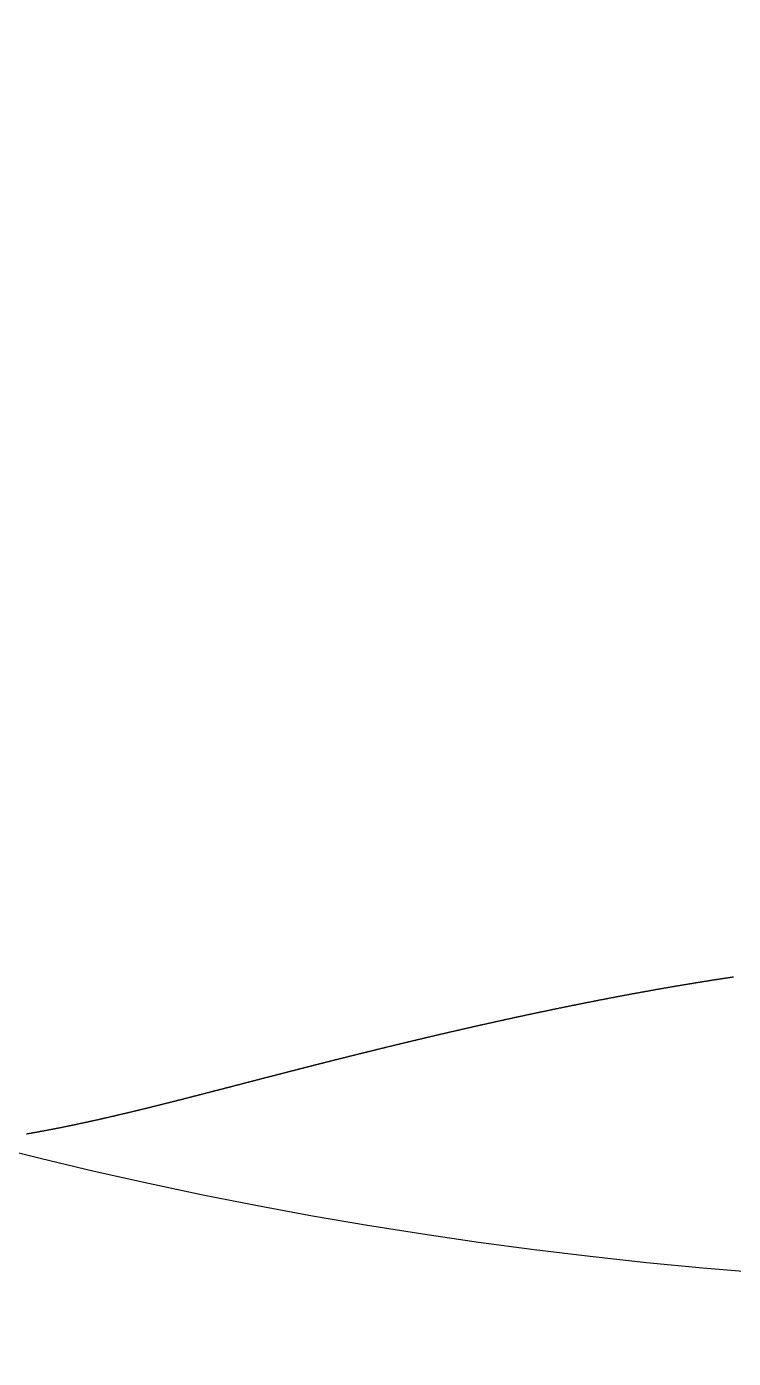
# Model space of a CAD drawing. Header units: millimetres. Extents: x 88 to 97873, y 32 to 55088.
# Drawn here: x 48345.949 to 48347.755, y 5015.793 to 5019.196 of the extents above; entities that cross this region are included whole.
import ezdxf

# ---------------------------------------------------------------- set-up
doc = ezdxf.new("R2010")
doc.units = ezdxf.units.MM
doc.header["$LTSCALE"] = 0.3

msp = doc.modelspace()

# ---------------------------------------------------------------- linework, layer by layer
msp.add_lwpolyline([(48345.9491, 5016.3667), (48345.9501, 5016.3668), (48345.9512, 5016.367), (48345.9522, 5016.3672), (48345.9533, 5016.3674), (48345.9543, 5016.3676), (48345.9554, 5016.3677), (48345.9564, 5016.3679), (48345.9575, 5016.3681), (48345.9585, 5016.3683), (48345.9596, 5016.3685), (48345.9606, 5016.3686), (48345.9617, 5016.3688), (48345.9627, 5016.369), (48345.9638, 5016.3692), (48345.9648, 5016.3694), (48345.9659, 5016.3696), (48345.967, 5016.3697), (48345.968, 5016.3699), (48345.9691, 5016.3701), (48345.9701, 5016.3703), (48345.9712, 5016.3705), (48345.9722, 5016.3707), (48345.9733, 5016.3709), (48345.9744, 5016.3711), (48345.9754, 5016.3712), (48345.9765, 5016.3714), (48345.9775, 5016.3716), (48345.9786, 5016.3718), (48345.9797, 5016.372), (48345.9807, 5016.3722), (48345.9818, 5016.3724), (48345.9829, 5016.3726), (48345.9839, 5016.3728), (48345.985, 5016.373), (48345.9861, 5016.3732), (48345.9871, 5016.3734), (48345.9882, 5016.3736), (48345.9893, 5016.3738), (48345.9903, 5016.374), (48345.9914, 5016.3742), (48345.9925, 5016.3743), (48345.9935, 5016.3745), (48345.9946, 5016.3747), (48345.9957, 5016.3749), (48345.9967, 5016.3751), (48345.9978, 5016.3753), (48345.9989, 5016.3755), (48346, 5016.3757), (48346.001, 5016.3759), (48346.0021, 5016.3762), (48346.0032, 5016.3764), (48346.0042, 5016.3766), (48346.0053, 5016.3768), (48346.0064, 5016.377), (48346.0075, 5016.3772), (48346.0086, 5016.3774), (48346.0096, 5016.3776), (48346.0107, 5016.3778), (48346.0118, 5016.378), (48346.0129, 5016.3782), (48346.0139, 5016.3784), (48346.015, 5016.3786), (48346.0161, 5016.3788), (48346.0172, 5016.379), (48346.0183, 5016.3792), (48346.0193, 5016.3795), (48346.0204, 5016.3797), (48346.0215, 5016.3799), (48346.0226, 5016.3801), (48346.0237, 5016.3803), (48346.0248, 5016.3805), (48346.0259, 5016.3807), (48346.0269, 5016.3809), (48346.028, 5016.3812), (48346.0291, 5016.3814), (48346.0302, 5016.3816), (48346.0313, 5016.3818), (48346.0324, 5016.382), (48346.0335, 5016.3822), (48346.0346, 5016.3824), (48346.0356, 5016.3827), (48346.0367, 5016.3829), (48346.0378, 5016.3831), (48346.0389, 5016.3833), (48346.04, 5016.3835), (48346.0411, 5016.3838), (48346.0422, 5016.384), (48346.0433, 5016.3842), (48346.0444, 5016.3844), (48346.0455, 5016.3846), (48346.0466, 5016.3849), (48346.0477, 5016.3851), (48346.0488, 5016.3853), (48346.0499, 5016.3855), (48346.0509, 5016.3858), (48346.052, 5016.386), (48346.0531, 5016.3862), (48346.0542, 5016.3864), (48346.0553, 5016.3867), (48346.0564, 5016.3869), (48346.0575, 5016.3871), (48346.0586, 5016.3873), (48346.0597, 5016.3876), (48346.0608, 5016.3878), (48346.0619, 5016.388), (48346.063, 5016.3882), (48346.0642, 5016.3885), (48346.0653, 5016.3887), (48346.0664, 5016.3889), (48346.0675, 5016.3892), (48346.0686, 5016.3894), (48346.0697, 5016.3896), (48346.0708, 5016.3899), (48346.0719, 5016.3901), (48346.073, 5016.3903), (48346.0741, 5016.3906), (48346.0752, 5016.3908), (48346.0763, 5016.391), (48346.0774, 5016.3913), (48346.0785, 5016.3915), (48346.0796, 5016.3917), (48346.0808, 5016.392), (48346.0819, 5016.3922), (48346.083, 5016.3924), (48346.0841, 5016.3927), (48346.0852, 5016.3929), (48346.0863, 5016.3932), (48346.0874, 5016.3934), (48346.0885, 5016.3936), (48346.0897, 5016.3939), (48346.0908, 5016.3941), (48346.0919, 5016.3943), (48346.093, 5016.3946), (48346.0941, 5016.3948), (48346.0952, 5016.3951), (48346.0964, 5016.3953), (48346.0975, 5016.3956), (48346.0986, 5016.3958), (48346.0997, 5016.396), (48346.1008, 5016.3963), (48346.1019, 5016.3965), (48346.1031, 5016.3968), (48346.1042, 5016.397), (48346.1053, 5016.3973), (48346.1064, 5016.3975), (48346.1076, 5016.3978), (48346.1087, 5016.398), (48346.1098, 5016.3982), (48346.1109, 5016.3985), (48346.112, 5016.3987), (48346.1132, 5016.399), (48346.1143, 5016.3992), (48346.1154, 5016.3995), (48346.1165, 5016.3997), (48346.1177, 5016.4), (48346.1188, 5016.4002), (48346.1199, 5016.4005), (48346.1211, 5016.4007), (48346.1222, 5016.401), (48346.1233, 5016.4012), (48346.1244, 5016.4015), (48346.1256, 5016.4017), (48346.1267, 5016.402), (48346.1278, 5016.4022), (48346.129, 5016.4025), (48346.1301, 5016.4027), (48346.1312, 5016.403), (48346.1324, 5016.4033), (48346.1335, 5016.4035), (48346.1346, 5016.4038), (48346.1358, 5016.404), (48346.1369, 5016.4043), (48346.138, 5016.4045), (48346.1392, 5016.4048), (48346.1403, 5016.405), (48346.1414, 5016.4053), (48346.1426, 5016.4056), (48346.1437, 5016.4058), (48346.1448, 5016.4061), (48346.146, 5016.4063), (48346.1471, 5016.4066), (48346.1483, 5016.4069), (48346.1494, 5016.4071), (48346.1505, 5016.4074), (48346.1517, 5016.4076), (48346.1528, 5016.4079), (48346.154, 5016.4082), (48346.1551, 5016.4084), (48346.1562, 5016.4087), (48346.1574, 5016.4089), (48346.1585, 5016.4092), (48346.1597, 5016.4095), (48346.1608, 5016.4097), (48346.162, 5016.41), (48346.1631, 5016.4103), (48346.1643, 5016.4105), (48346.1654, 5016.4108), (48346.1665, 5016.4111), (48346.1677, 5016.4113), (48346.1688, 5016.4116), (48346.17, 5016.4119), (48346.1711, 5016.4121), (48346.1723, 5016.4124), (48346.1734, 5016.4127), (48346.1746, 5016.4129), (48346.1757, 5016.4132), (48346.1769, 5016.4135), (48346.178, 5016.4137), (48346.1792, 5016.414), (48346.1803, 5016.4143), (48346.1815, 5016.4145), (48346.1826, 5016.4148), (48346.1838, 5016.4151), (48346.185, 5016.4154), (48346.1861, 5016.4156), (48346.1873, 5016.4159), (48346.1884, 5016.4162), (48346.1896, 5016.4164), (48346.1907, 5016.4167), (48346.1919, 5016.417), (48346.193, 5016.4173), (48346.1942, 5016.4175), (48346.1954, 5016.4178), (48346.1965, 5016.4181), (48346.1977, 5016.4184), (48346.1988, 5016.4186), (48346.2, 5016.4189), (48346.2011, 5016.4192), (48346.2023, 5016.4195), (48346.2035, 5016.4197), (48346.2046, 5016.42), (48346.2058, 5016.4203), (48346.207, 5016.4206), (48346.2081, 5016.4208), (48346.2093, 5016.4211), (48346.2104, 5016.4214), (48346.2116, 5016.4217), (48346.2128, 5016.422), (48346.2139, 5016.4222), (48346.2151, 5016.4225), (48346.2163, 5016.4228), (48346.2174, 5016.4231), (48346.2186, 5016.4234), (48346.2198, 5016.4236), (48346.2209, 5016.4239), (48346.2221, 5016.4242), (48346.2233, 5016.4245), (48346.2244, 5016.4248), (48346.2256, 5016.425), (48346.2268, 5016.4253), (48346.2279, 5016.4256), (48346.2291, 5016.4259), (48346.2303, 5016.4262), (48346.2315, 5016.4265), (48346.2326, 5016.4267), (48346.2338, 5016.427), (48346.235, 5016.4273), (48346.2361, 5016.4276), (48346.2373, 5016.4279), (48346.2385, 5016.4282), (48346.2397, 5016.4284), (48346.2408, 5016.4287), (48346.242, 5016.429), (48346.2432, 5016.4293), (48346.2444, 5016.4296), (48346.2455, 5016.4299), (48346.2467, 5016.4302), (48346.2479, 5016.4305), (48346.2491, 5016.4307), (48346.2502, 5016.431), (48346.2514, 5016.4313), (48346.2526, 5016.4316), (48346.2538, 5016.4319), (48346.255, 5016.4322), (48346.2561, 5016.4325), (48346.2573, 5016.4328), (48346.2585, 5016.4331), (48346.2597, 5016.4333), (48346.2609, 5016.4336), (48346.262, 5016.4339), (48346.2632, 5016.4342), (48346.2644, 5016.4345), (48346.2656, 5016.4348), (48346.2668, 5016.4351), (48346.268, 5016.4354), (48346.2691, 5016.4357), (48346.2703, 5016.436), (48346.2715, 5016.4363), (48346.2727, 5016.4366), (48346.2739, 5016.4369), (48346.2751, 5016.4372), (48346.2763, 5016.4374), (48346.2774, 5016.4377), (48346.2786, 5016.438), (48346.2798, 5016.4383), (48346.281, 5016.4386), (48346.2822, 5016.4389), (48346.2834, 5016.4392), (48346.2846, 5016.4395), (48346.2858, 5016.4398), (48346.287, 5016.4401), (48346.2881, 5016.4404), (48346.2893, 5016.4407), (48346.2905, 5016.441), (48346.2917, 5016.4413), (48346.2929, 5016.4416), (48346.2941, 5016.4419), (48346.2953, 5016.4422), (48346.2965, 5016.4425), (48346.2977, 5016.4428), (48346.2989, 5016.4431), (48346.3001, 5016.4434), (48346.3013, 5016.4437), (48346.3025, 5016.444), (48346.3037, 5016.4443), (48346.3049, 5016.4446), (48346.3061, 5016.4449), (48346.3073, 5016.4452), (48346.3084, 5016.4455), (48346.3096, 5016.4458), (48346.3108, 5016.4461), (48346.312, 5016.4464), (48346.3132, 5016.4467), (48346.3144, 5016.447), (48346.3156, 5016.4473), (48346.3168, 5016.4476), (48346.318, 5016.4479), (48346.3192, 5016.4482), (48346.3204, 5016.4485), (48346.3216, 5016.4488), (48346.3228, 5016.4491), (48346.3241, 5016.4494), (48346.3253, 5016.4497), (48346.3265, 5016.45), (48346.3277, 5016.4503), (48346.3289, 5016.4506), (48346.3301, 5016.4509), (48346.3313, 5016.4512), (48346.3325, 5016.4516), (48346.3337, 5016.4519), (48346.3349, 5016.4522), (48346.3361, 5016.4525), (48346.3373, 5016.4528), (48346.3385, 5016.4531), (48346.3397, 5016.4534), (48346.3409, 5016.4537), (48346.3421, 5016.454), (48346.3433, 5016.4543), (48346.3446, 5016.4546), (48346.3458, 5016.4549), (48346.347, 5016.4552), (48346.3482, 5016.4555), (48346.3494, 5016.4558), (48346.3506, 5016.4562), (48346.3518, 5016.4565), (48346.353, 5016.4568), (48346.3542, 5016.4571), (48346.3554, 5016.4574), (48346.3567, 5016.4577), (48346.3579, 5016.458), (48346.3591, 5016.4583), (48346.3603, 5016.4586), (48346.3615, 5016.4589), (48346.3627, 5016.4593), (48346.3639, 5016.4596), (48346.3652, 5016.4599), (48346.3664, 5016.4602), (48346.3676, 5016.4605), (48346.3688, 5016.4608), (48346.37, 5016.4611), (48346.3712, 5016.4614), (48346.3725, 5016.4617), (48346.3737, 5016.4621), (48346.3749, 5016.4624), (48346.3761, 5016.4627), (48346.3773, 5016.463), (48346.3785, 5016.4633), (48346.3798, 5016.4636), (48346.381, 5016.4639), (48346.3822, 5016.4642), (48346.3834, 5016.4646), (48346.3847, 5016.4649), (48346.3859, 5016.4652), (48346.3871, 5016.4655), (48346.3883, 5016.4658), (48346.3895, 5016.4661), (48346.3908, 5016.4664), (48346.392, 5016.4668), (48346.3932, 5016.4671), (48346.3944, 5016.4674), (48346.3957, 5016.4677), (48346.3969, 5016.468), (48346.3981, 5016.4683), (48346.3993, 5016.4687), (48346.4006, 5016.469), (48346.4018, 5016.4693), (48346.403, 5016.4696), (48346.4042, 5016.4699), (48346.4055, 5016.4702), (48346.4067, 5016.4706), (48346.4079, 5016.4709), (48346.4091, 5016.4712), (48346.4104, 5016.4715), (48346.4116, 5016.4718), (48346.4128, 5016.4721), (48346.4141, 5016.4725), (48346.4153, 5016.4728), (48346.4165, 5016.4731), (48346.4178, 5016.4734), (48346.419, 5016.4737), (48346.4202, 5016.474), (48346.4214, 5016.4744), (48346.4227, 5016.4747), (48346.4239, 5016.475), (48346.4251, 5016.4753), (48346.4264, 5016.4756), (48346.4276, 5016.476), (48346.4288, 5016.4763), (48346.4301, 5016.4766), (48346.4313, 5016.4769), (48346.4325, 5016.4772), (48346.4338, 5016.4776), (48346.435, 5016.4779), (48346.4362, 5016.4782), (48346.4375, 5016.4785), (48346.4387, 5016.4788), (48346.44, 5016.4792), (48346.4412, 5016.4795), (48346.4424, 5016.4798), (48346.4437, 5016.4801), (48346.4449, 5016.4804), (48346.4461, 5016.4808), (48346.4474, 5016.4811), (48346.4486, 5016.4814), (48346.4499, 5016.4817), (48346.4511, 5016.482), (48346.4523, 5016.4824), (48346.4536, 5016.4827), (48346.4548, 5016.483), (48346.4561, 5016.4833), (48346.4573, 5016.4837), (48346.4585, 5016.484), (48346.4598, 5016.4843), (48346.461, 5016.4846), (48346.4623, 5016.4849), (48346.4635, 5016.4853), (48346.4648, 5016.4856), (48346.466, 5016.4859), (48346.4672, 5016.4862), (48346.4685, 5016.4866), (48346.4697, 5016.4869), (48346.471, 5016.4872), (48346.4722, 5016.4875), (48346.4735, 5016.4879), (48346.4747, 5016.4882), (48346.476, 5016.4885), (48346.4772, 5016.4888), (48346.4785, 5016.4892), (48346.4797, 5016.4895), (48346.4809, 5016.4898), (48346.4822, 5016.4901), (48346.4834, 5016.4905), (48346.4847, 5016.4908), (48346.4859, 5016.4911), (48346.4872, 5016.4914), (48346.4884, 5016.4917), (48346.4897, 5016.4921), (48346.4909, 5016.4924), (48346.4922, 5016.4927), (48346.4934, 5016.493), (48346.4947, 5016.4934), (48346.4959, 5016.4937), (48346.4972, 5016.494), (48346.4984, 5016.4944), (48346.4997, 5016.4947), (48346.5009, 5016.495), (48346.5022, 5016.4953), (48346.5035, 5016.4957), (48346.5047, 5016.496), (48346.506, 5016.4963), (48346.5072, 5016.4966), (48346.5085, 5016.497), (48346.5097, 5016.4973), (48346.511, 5016.4976), (48346.5122, 5016.4979), (48346.5135, 5016.4983), (48346.5147, 5016.4986), (48346.516, 5016.4989), (48346.5173, 5016.4992), (48346.5185, 5016.4996), (48346.5198, 5016.4999), (48346.521, 5016.5002), (48346.5223, 5016.5006), (48346.5235, 5016.5009), (48346.5248, 5016.5012), (48346.5261, 5016.5015), (48346.5273, 5016.5019), (48346.5286, 5016.5022), (48346.5298, 5016.5025), (48346.5311, 5016.5028), (48346.5324, 5016.5032), (48346.5336, 5016.5035), (48346.5349, 5016.5038), (48346.5361, 5016.5042), (48346.5374, 5016.5045), (48346.5387, 5016.5048), (48346.5399, 5016.5051), (48346.5412, 5016.5055), (48346.5424, 5016.5058), (48346.5437, 5016.5061), (48346.545, 5016.5064), (48346.5462, 5016.5068), (48346.5475, 5016.5071), (48346.5488, 5016.5074), (48346.55, 5016.5078), (48346.5513, 5016.5081), (48346.5525, 5016.5084), (48346.5538, 5016.5087), (48346.5551, 5016.5091), (48346.5563, 5016.5094), (48346.5576, 5016.5097), (48346.5589, 5016.5101), (48346.5601, 5016.5104), (48346.5614, 5016.5107), (48346.5627, 5016.511), (48346.5639, 5016.5114), (48346.5652, 5016.5117), (48346.5665, 5016.512), (48346.5677, 5016.5124), (48346.569, 5016.5127), (48346.5703, 5016.513), (48346.5715, 5016.5133), (48346.5728, 5016.5137), (48346.5741, 5016.514), (48346.5754, 5016.5143), (48346.5766, 5016.5147), (48346.5779, 5016.515), (48346.5792, 5016.5153), (48346.5804, 5016.5156), (48346.5817, 5016.516), (48346.583, 5016.5163), (48346.5843, 5016.5166), (48346.5855, 5016.517), (48346.5868, 5016.5173), (48346.5881, 5016.5176), (48346.5893, 5016.5179), (48346.5906, 5016.5183), (48346.5919, 5016.5186), (48346.5932, 5016.5189), (48346.5944, 5016.5193), (48346.5957, 5016.5196), (48346.597, 5016.5199), (48346.5983, 5016.5202), (48346.5995, 5016.5206), (48346.6008, 5016.5209), (48346.6021, 5016.5212), (48346.6034, 5016.5216), (48346.6046, 5016.5219), (48346.6059, 5016.5222), (48346.6072, 5016.5226), (48346.6085, 5016.5229), (48346.6097, 5016.5232), (48346.611, 5016.5235), (48346.6123, 5016.5239), (48346.6136, 5016.5242), (48346.6148, 5016.5245), (48346.6161, 5016.5249), (48346.6174, 5016.5252), (48346.6187, 5016.5255), (48346.62, 5016.5258), (48346.6212, 5016.5262), (48346.6225, 5016.5265), (48346.6238, 5016.5268), (48346.6251, 5016.5272), (48346.6264, 5016.5275), (48346.6276, 5016.5278), (48346.6289, 5016.5281), (48346.6302, 5016.5285), (48346.6315, 5016.5288), (48346.6328, 5016.5291), (48346.634, 5016.5295), (48346.6353, 5016.5298), (48346.6366, 5016.5301), (48346.6379, 5016.5304), (48346.6392, 5016.5308), (48346.6405, 5016.5311), (48346.6417, 5016.5314), (48346.643, 5016.5318), (48346.6443, 5016.5321), (48346.6456, 5016.5324), (48346.6469, 5016.5328), (48346.6482, 5016.5331), (48346.6495, 5016.5334), (48346.6507, 5016.5337), (48346.652, 5016.5341), (48346.6533, 5016.5344), (48346.6546, 5016.5347), (48346.6559, 5016.5351), (48346.6572, 5016.5354), (48346.6585, 5016.5357), (48346.6597, 5016.536), (48346.661, 5016.5364), (48346.6623, 5016.5367), (48346.6636, 5016.537), (48346.6649, 5016.5374), (48346.6662, 5016.5377), (48346.6675, 5016.538), (48346.6688, 5016.5383), (48346.67, 5016.5387), (48346.6713, 5016.539), (48346.6726, 5016.5393), (48346.6739, 5016.5397), (48346.6752, 5016.54), (48346.6765, 5016.5403), (48346.6778, 5016.5406), (48346.6791, 5016.541), (48346.6804, 5016.5413), (48346.6817, 5016.5416), (48346.683, 5016.542), (48346.6842, 5016.5423), (48346.6855, 5016.5426), (48346.6868, 5016.5429), (48346.6881, 5016.5433), (48346.6894, 5016.5436), (48346.6907, 5016.5439), (48346.692, 5016.5443), (48346.6933, 5016.5446), (48346.6946, 5016.5449), (48346.6959, 5016.5452), (48346.6972, 5016.5456), (48346.6985, 5016.5459), (48346.6998, 5016.5462), (48346.7011, 5016.5466), (48346.7024, 5016.5469), (48346.7037, 5016.5472), (48346.7049, 5016.5475), (48346.7062, 5016.5479), (48346.7075, 5016.5482), (48346.7088, 5016.5485), (48346.7101, 5016.5489), (48346.7114, 5016.5492), (48346.7127, 5016.5495), (48346.714, 5016.5498), (48346.7153, 5016.5502), (48346.7166, 5016.5505), (48346.7179, 5016.5508), (48346.7192, 5016.5511), (48346.7205, 5016.5515), (48346.7218, 5016.5518), (48346.7231, 5016.5521), (48346.7244, 5016.5525), (48346.7257, 5016.5528), (48346.727, 5016.5531), (48346.7283, 5016.5534), (48346.7296, 5016.5538), (48346.7309, 5016.5541), (48346.7322, 5016.5544), (48346.7335, 5016.5548), (48346.7348, 5016.5551), (48346.7361, 5016.5554), (48346.7374, 5016.5557), (48346.7387, 5016.5561), (48346.74, 5016.5564), (48346.7413, 5016.5567), (48346.7426, 5016.557), (48346.7439, 5016.5574), (48346.7452, 5016.5577), (48346.7465, 5016.558), (48346.7478, 5016.5584), (48346.7492, 5016.5587), (48346.7505, 5016.559), (48346.7518, 5016.5593), (48346.7531, 5016.5597), (48346.7544, 5016.56), (48346.7557, 5016.5603), (48346.757, 5016.5606), (48346.7583, 5016.561), (48346.7596, 5016.5613), (48346.7609, 5016.5616), (48346.7622, 5016.562), (48346.7635, 5016.5623), (48346.7648, 5016.5626), (48346.7661, 5016.5629), (48346.7674, 5016.5633), (48346.7687, 5016.5636), (48346.77, 5016.5639), (48346.7714, 5016.5642), (48346.7727, 5016.5646), (48346.774, 5016.5649), (48346.7753, 5016.5652), (48346.7766, 5016.5656), (48346.7779, 5016.5659), (48346.7792, 5016.5662), (48346.7805, 5016.5665), (48346.7818, 5016.5669), (48346.7831, 5016.5672), (48346.7844, 5016.5675), (48346.7858, 5016.5678), (48346.7871, 5016.5682), (48346.7884, 5016.5685), (48346.7897, 5016.5688), (48346.791, 5016.5691), (48346.7923, 5016.5695), (48346.7936, 5016.5698), (48346.7949, 5016.5701), (48346.7963, 5016.5704), (48346.7976, 5016.5708), (48346.7989, 5016.5711), (48346.8002, 5016.5714), (48346.8015, 5016.5717), (48346.8028, 5016.5721), (48346.8041, 5016.5724), (48346.8054, 5016.5727), (48346.8068, 5016.573), (48346.8081, 5016.5734), (48346.8094, 5016.5737), (48346.8107, 5016.574), (48346.812, 5016.5743), (48346.8133, 5016.5747), (48346.8146, 5016.575), (48346.816, 5016.5753), (48346.8173, 5016.5756), (48346.8186, 5016.576), (48346.8199, 5016.5763), (48346.8212, 5016.5766), (48346.8225, 5016.5769), (48346.8239, 5016.5773), (48346.8252, 5016.5776), (48346.8265, 5016.5779), (48346.8278, 5016.5782), (48346.8291, 5016.5786), (48346.8305, 5016.5789), (48346.8318, 5016.5792), (48346.8331, 5016.5795), (48346.8344, 5016.5799), (48346.8357, 5016.5802), (48346.837, 5016.5805), (48346.8384, 5016.5808), (48346.8397, 5016.5812), (48346.841, 5016.5815), (48346.8423, 5016.5818), (48346.8436, 5016.5821), (48346.845, 5016.5825), (48346.8463, 5016.5828), (48346.8476, 5016.5831), (48346.8489, 5016.5834), (48346.8503, 5016.5838), (48346.8516, 5016.5841), (48346.8529, 5016.5844), (48346.8542, 5016.5847), (48346.8555, 5016.5851), (48346.8569, 5016.5854), (48346.8582, 5016.5857), (48346.8595, 5016.586), (48346.8608, 5016.5863), (48346.8622, 5016.5867), (48346.8635, 5016.587), (48346.8648, 5016.5873), (48346.8661, 5016.5876), (48346.8674, 5016.588), (48346.8688, 5016.5883), (48346.8701, 5016.5886), (48346.8714, 5016.5889), (48346.8727, 5016.5893), (48346.8741, 5016.5896), (48346.8754, 5016.5899), (48346.8767, 5016.5902), (48346.8781, 5016.5905), (48346.8794, 5016.5909), (48346.8807, 5016.5912), (48346.882, 5016.5915), (48346.8834, 5016.5918), (48346.8847, 5016.5922), (48346.886, 5016.5925), (48346.8873, 5016.5928), (48346.8887, 5016.5931), (48346.89, 5016.5934), (48346.8913, 5016.5938), (48346.8927, 5016.5941), (48346.894, 5016.5944), (48346.8953, 5016.5947), (48346.8966, 5016.595), (48346.898, 5016.5954), (48346.8993, 5016.5957), (48346.9006, 5016.596), (48346.902, 5016.5963), (48346.9033, 5016.5967), (48346.9046, 5016.597), (48346.9059, 5016.5973), (48346.9073, 5016.5976), (48346.9086, 5016.5979), (48346.9099, 5016.5983), (48346.9113, 5016.5986), (48346.9126, 5016.5989), (48346.9139, 5016.5992), (48346.9153, 5016.5995), (48346.9166, 5016.5999), (48346.9179, 5016.6002), (48346.9193, 5016.6005), (48346.9206, 5016.6008), (48346.9219, 5016.6011), (48346.9233, 5016.6015), (48346.9246, 5016.6018), (48346.9259, 5016.6021), (48346.9273, 5016.6024), (48346.9286, 5016.6027), (48346.9299, 5016.6031), (48346.9313, 5016.6034), (48346.9326, 5016.6037), (48346.9339, 5016.604), (48346.9353, 5016.6043), (48346.9366, 5016.6047), (48346.9379, 5016.605), (48346.9393, 5016.6053), (48346.9406, 5016.6056), (48346.9419, 5016.6059), (48346.9433, 5016.6062), (48346.9446, 5016.6066), (48346.9459, 5016.6069), (48346.9473, 5016.6072), (48346.9486, 5016.6075), (48346.95, 5016.6078), (48346.9513, 5016.6082), (48346.9526, 5016.6085), (48346.954, 5016.6088), (48346.9553, 5016.6091), (48346.9566, 5016.6094), (48346.958, 5016.6097), (48346.9593, 5016.6101), (48346.9607, 5016.6104), (48346.962, 5016.6107), (48346.9633, 5016.611), (48346.9647, 5016.6113), (48346.966, 5016.6116), (48346.9674, 5016.612), (48346.9687, 5016.6123), (48346.97, 5016.6126), (48346.9714, 5016.6129), (48346.9727, 5016.6132), (48346.9741, 5016.6135), (48346.9754, 5016.6139), (48346.9767, 5016.6142), (48346.9781, 5016.6145), (48346.9794, 5016.6148), (48346.9808, 5016.6151), (48346.9821, 5016.6154), (48346.9834, 5016.6158), (48346.9848, 5016.6161), (48346.9861, 5016.6164), (48346.9875, 5016.6167), (48346.9888, 5016.617), (48346.9902, 5016.6173), (48346.9915, 5016.6177), (48346.9928, 5016.618), (48346.9942, 5016.6183), (48346.9955, 5016.6186), (48346.9969, 5016.6189), (48346.9982, 5016.6192), (48346.9996, 5016.6195), (48347.0009, 5016.6199), (48347.0022, 5016.6202), (48347.0036, 5016.6205), (48347.0049, 5016.6208), (48347.0063, 5016.6211), (48347.0076, 5016.6214), (48347.009, 5016.6217), (48347.0103, 5016.6221), (48347.0117, 5016.6224), (48347.013, 5016.6227), (48347.0144, 5016.623), (48347.0157, 5016.6233), (48347.017, 5016.6236), (48347.0184, 5016.6239), (48347.0197, 5016.6243), (48347.0211, 5016.6246), (48347.0224, 5016.6249), (48347.0238, 5016.6252), (48347.0251, 5016.6255), (48347.0265, 5016.6258), (48347.0278, 5016.6261), (48347.0292, 5016.6264), (48347.0305, 5016.6268), (48347.0319, 5016.6271), (48347.0332, 5016.6274), (48347.0346, 5016.6277), (48347.0359, 5016.628), (48347.0373, 5016.6283), (48347.0386, 5016.6286), (48347.04, 5016.6289), (48347.0413, 5016.6293), (48347.0427, 5016.6296), (48347.044, 5016.6299), (48347.0454, 5016.6302), (48347.0467, 5016.6305), (48347.0481, 5016.6308), (48347.0494, 5016.6311), (48347.0508, 5016.6314), (48347.0521, 5016.6317), (48347.0535, 5016.6321), (48347.0548, 5016.6324), (48347.0562, 5016.6327), (48347.0575, 5016.633), (48347.0589, 5016.6333), (48347.0602, 5016.6336), (48347.0616, 5016.6339), (48347.0629, 5016.6342), (48347.0643, 5016.6345), (48347.0656, 5016.6348), (48347.067, 5016.6352), (48347.0683, 5016.6355), (48347.0697, 5016.6358), (48347.0711, 5016.6361), (48347.0724, 5016.6364), (48347.0738, 5016.6367), (48347.0751, 5016.637), (48347.0765, 5016.6373), (48347.0778, 5016.6376), (48347.0792, 5016.6379), (48347.0805, 5016.6382), (48347.0819, 5016.6386), (48347.0832, 5016.6389), (48347.0846, 5016.6392), (48347.086, 5016.6395), (48347.0873, 5016.6398), (48347.0887, 5016.6401), (48347.09, 5016.6404), (48347.0914, 5016.6407), (48347.0927, 5016.641), (48347.0941, 5016.6413), (48347.0954, 5016.6416), (48347.0968, 5016.6419), (48347.0982, 5016.6422), (48347.0995, 5016.6425), (48347.1009, 5016.6429), (48347.1022, 5016.6432), (48347.1036, 5016.6435), (48347.1049, 5016.6438), (48347.1063, 5016.6441), (48347.1077, 5016.6444), (48347.109, 5016.6447), (48347.1104, 5016.645), (48347.1117, 5016.6453), (48347.1131, 5016.6456), (48347.1145, 5016.6459), (48347.1158, 5016.6462), (48347.1172, 5016.6465), (48347.1185, 5016.6468), (48347.1199, 5016.6471), (48347.1213, 5016.6474), (48347.1226, 5016.6477), (48347.124, 5016.648), (48347.1253, 5016.6484), (48347.1267, 5016.6487), (48347.1281, 5016.649), (48347.1294, 5016.6493), (48347.1308, 5016.6496), (48347.1321, 5016.6499), (48347.1335, 5016.6502), (48347.1349, 5016.6505), (48347.1362, 5016.6508), (48347.1376, 5016.6511), (48347.1389, 5016.6514), (48347.1403, 5016.6517), (48347.1417, 5016.652), (48347.143, 5016.6523), (48347.1444, 5016.6526), (48347.1458, 5016.6529), (48347.1471, 5016.6532), (48347.1485, 5016.6535), (48347.1498, 5016.6538), (48347.1512, 5016.6541), (48347.1526, 5016.6544), (48347.1539, 5016.6547), (48347.1553, 5016.655), (48347.1567, 5016.6553), (48347.158, 5016.6556), (48347.1594, 5016.6559), (48347.1608, 5016.6562), (48347.1621, 5016.6565), (48347.1635, 5016.6568), (48347.1648, 5016.6571), (48347.1662, 5016.6574), (48347.1676, 5016.6577), (48347.1689, 5016.658), (48347.1703, 5016.6583), (48347.1717, 5016.6586), (48347.173, 5016.6589), (48347.1744, 5016.6592), (48347.1758, 5016.6595), (48347.1771, 5016.6598), (48347.1785, 5016.6601), (48347.1799, 5016.6604), (48347.1812, 5016.6607), (48347.1826, 5016.661), (48347.184, 5016.6613), (48347.1853, 5016.6616), (48347.1867, 5016.6619), (48347.1881, 5016.6622), (48347.1894, 5016.6625), (48347.1908, 5016.6628), (48347.1922, 5016.6631), (48347.1935, 5016.6634), (48347.1949, 5016.6637), (48347.1963, 5016.664), (48347.1976, 5016.6643), (48347.199, 5016.6646), (48347.2004, 5016.6649), (48347.2017, 5016.6652), (48347.2031, 5016.6655), (48347.2045, 5016.6658), (48347.2059, 5016.6661), (48347.2072, 5016.6664), (48347.2086, 5016.6667), (48347.21, 5016.6669), (48347.2113, 5016.6672), (48347.2127, 5016.6675), (48347.2141, 5016.6678), (48347.2154, 5016.6681), (48347.2168, 5016.6684), (48347.2182, 5016.6687), (48347.2196, 5016.669), (48347.2209, 5016.6693), (48347.2223, 5016.6696), (48347.2237, 5016.6699), (48347.225, 5016.6702), (48347.2264, 5016.6705), (48347.2278, 5016.6708), (48347.2292, 5016.6711), (48347.2305, 5016.6714), (48347.2319, 5016.6717), (48347.2333, 5016.672), (48347.2346, 5016.6722), (48347.236, 5016.6725), (48347.2374, 5016.6728), (48347.2388, 5016.6731), (48347.2401, 5016.6734), (48347.2415, 5016.6737), (48347.2429, 5016.674), (48347.2443, 5016.6743), (48347.2456, 5016.6746), (48347.247, 5016.6749), (48347.2484, 5016.6752), (48347.2497, 5016.6755), (48347.2511, 5016.6757), (48347.2525, 5016.676), (48347.2539, 5016.6763), (48347.2552, 5016.6766), (48347.2566, 5016.6769), (48347.258, 5016.6772), (48347.2594, 5016.6775), (48347.2607, 5016.6778), (48347.2621, 5016.6781), (48347.2635, 5016.6784), (48347.2649, 5016.6786), (48347.2662, 5016.6789), (48347.2676, 5016.6792), (48347.269, 5016.6795), (48347.2704, 5016.6798), (48347.2717, 5016.6801), (48347.2731, 5016.6804), (48347.2745, 5016.6807), (48347.2759, 5016.681), (48347.2772, 5016.6812), (48347.2786, 5016.6815), (48347.28, 5016.6818), (48347.2814, 5016.6821), (48347.2828, 5016.6824), (48347.2841, 5016.6827), (48347.2855, 5016.683), (48347.2869, 5016.6833), (48347.2883, 5016.6835), (48347.2896, 5016.6838), (48347.291, 5016.6841), (48347.2924, 5016.6844), (48347.2938, 5016.6847), (48347.2952, 5016.685), (48347.2965, 5016.6853), (48347.2979, 5016.6855), (48347.2993, 5016.6858), (48347.3007, 5016.6861), (48347.302, 5016.6864), (48347.3034, 5016.6867), (48347.3048, 5016.687), (48347.3062, 5016.6872), (48347.3076, 5016.6875), (48347.3089, 5016.6878), (48347.3103, 5016.6881), (48347.3117, 5016.6884), (48347.3131, 5016.6887), (48347.3145, 5016.6889), (48347.3158, 5016.6892), (48347.3172, 5016.6895), (48347.3186, 5016.6898), (48347.32, 5016.6901), (48347.3214, 5016.6904), (48347.3227, 5016.6906), (48347.3241, 5016.6909), (48347.3255, 5016.6912), (48347.3269, 5016.6915), (48347.3283, 5016.6918), (48347.3296, 5016.6921), (48347.331, 5016.6923), (48347.3324, 5016.6926), (48347.3338, 5016.6929), (48347.3352, 5016.6932), (48347.3366, 5016.6935), (48347.3379, 5016.6937), (48347.3393, 5016.694), (48347.3407, 5016.6943), (48347.3421, 5016.6946), (48347.3435, 5016.6949), (48347.3448, 5016.6951), (48347.3462, 5016.6954), (48347.3476, 5016.6957), (48347.349, 5016.696), (48347.3504, 5016.6963), (48347.3518, 5016.6965), (48347.3531, 5016.6968), (48347.3545, 5016.6971), (48347.3559, 5016.6974), (48347.3573, 5016.6976), (48347.3587, 5016.6979), (48347.3601, 5016.6982), (48347.3614, 5016.6985), (48347.3628, 5016.6987), (48347.3642, 5016.699), (48347.3656, 5016.6993), (48347.367, 5016.6996), (48347.3684, 5016.6999), (48347.3698, 5016.7001), (48347.3711, 5016.7004), (48347.3725, 5016.7007), (48347.3739, 5016.701), (48347.3753, 5016.7012), (48347.3767, 5016.7015), (48347.3781, 5016.7018), (48347.3794, 5016.7021), (48347.3808, 5016.7023), (48347.3822, 5016.7026), (48347.3836, 5016.7029), (48347.385, 5016.7032), (48347.3864, 5016.7034), (48347.3878, 5016.7037), (48347.3892, 5016.704), (48347.3905, 5016.7042), (48347.3919, 5016.7045), (48347.3933, 5016.7048), (48347.3947, 5016.7051), (48347.3961, 5016.7053), (48347.3975, 5016.7056), (48347.3989, 5016.7059), (48347.4002, 5016.7062), (48347.4016, 5016.7064), (48347.403, 5016.7067), (48347.4044, 5016.707), (48347.4058, 5016.7072), (48347.4072, 5016.7075), (48347.4086, 5016.7078), (48347.41, 5016.708), (48347.4113, 5016.7083), (48347.4127, 5016.7086), (48347.4141, 5016.7089), (48347.4155, 5016.7091), (48347.4169, 5016.7094), (48347.4183, 5016.7097), (48347.4197, 5016.7099), (48347.4211, 5016.7102), (48347.4225, 5016.7105), (48347.4238, 5016.7107), (48347.4252, 5016.711), (48347.4266, 5016.7113), (48347.428, 5016.7115), (48347.4294, 5016.7118), (48347.4308, 5016.7121), (48347.4322, 5016.7123), (48347.4336, 5016.7126), (48347.435, 5016.7129), (48347.4363, 5016.7131), (48347.4377, 5016.7134), (48347.4391, 5016.7137), (48347.4405, 5016.7139), (48347.4419, 5016.7142), (48347.4433, 5016.7145), (48347.4447, 5016.7147), (48347.4461, 5016.715), (48347.4475, 5016.7153), (48347.4489, 5016.7155), (48347.4502, 5016.7158), (48347.4516, 5016.7161), (48347.453, 5016.7163), (48347.4544, 5016.7166), (48347.4558, 5016.7169), (48347.4572, 5016.7171), (48347.4586, 5016.7174), (48347.46, 5016.7176), (48347.4614, 5016.7179), (48347.4628, 5016.7182), (48347.4642, 5016.7184), (48347.4656, 5016.7187), (48347.4669, 5016.719), (48347.4683, 5016.7192), (48347.4697, 5016.7195), (48347.4711, 5016.7197), (48347.4725, 5016.72), (48347.4739, 5016.7203), (48347.4753, 5016.7205), (48347.4767, 5016.7208), (48347.4781, 5016.721), (48347.4795, 5016.7213), (48347.4809, 5016.7216), (48347.4823, 5016.7218), (48347.4837, 5016.7221), (48347.485, 5016.7223), (48347.4864, 5016.7226), (48347.4878, 5016.7229), (48347.4892, 5016.7231), (48347.4906, 5016.7234), (48347.492, 5016.7236), (48347.4934, 5016.7239), (48347.4948, 5016.7241), (48347.4962, 5016.7244), (48347.4976, 5016.7247), (48347.499, 5016.7249), (48347.5004, 5016.7252), (48347.5018, 5016.7254), (48347.5032, 5016.7257), (48347.5046, 5016.7259), (48347.506, 5016.7262), (48347.5073, 5016.7265), (48347.5087, 5016.7267), (48347.5101, 5016.727), (48347.5115, 5016.7272), (48347.5129, 5016.7275), (48347.5143, 5016.7277), (48347.5157, 5016.728), (48347.5171, 5016.7282), (48347.5185, 5016.7285), (48347.5199, 5016.7287), (48347.5213, 5016.729), (48347.5227, 5016.7293), (48347.5241, 5016.7295), (48347.5255, 5016.7298), (48347.5269, 5016.73), (48347.5283, 5016.7303), (48347.5297, 5016.7305), (48347.5311, 5016.7308), (48347.5325, 5016.731), (48347.5339, 5016.7313), (48347.5353, 5016.7315), (48347.5367, 5016.7318), (48347.5381, 5016.732), (48347.5394, 5016.7323), (48347.5408, 5016.7325), (48347.5422, 5016.7328), (48347.5436, 5016.733), (48347.545, 5016.7333), (48347.5464, 5016.7335), (48347.5478, 5016.7338), (48347.5492, 5016.734), (48347.5506, 5016.7343), (48347.552, 5016.7345), (48347.5534, 5016.7348), (48347.5548, 5016.735), (48347.5562, 5016.7353), (48347.5576, 5016.7355), (48347.559, 5016.7358), (48347.5604, 5016.736), (48347.5618, 5016.7362), (48347.5632, 5016.7365), (48347.5646, 5016.7367), (48347.566, 5016.737), (48347.5674, 5016.7372), (48347.5688, 5016.7375), (48347.5702, 5016.7377), (48347.5716, 5016.738), (48347.573, 5016.7382), (48347.5744, 5016.7385), (48347.5758, 5016.7387), (48347.5772, 5016.7389), (48347.5786, 5016.7392), (48347.58, 5016.7394), (48347.5814, 5016.7397), (48347.5828, 5016.7399), (48347.5842, 5016.7402), (48347.5856, 5016.7404), (48347.587, 5016.7406), (48347.5884, 5016.7409), (48347.5898, 5016.7411), (48347.5912, 5016.7414), (48347.5926, 5016.7416), (48347.594, 5016.7419), (48347.5954, 5016.7421), (48347.5968, 5016.7423), (48347.5982, 5016.7426), (48347.5996, 5016.7428), (48347.601, 5016.7431), (48347.6024, 5016.7433), (48347.6038, 5016.7435), (48347.6052, 5016.7438), (48347.6066, 5016.744), (48347.608, 5016.7443), (48347.6094, 5016.7445), (48347.6108, 5016.7447), (48347.6122, 5016.745), (48347.6136, 5016.7452), (48347.615, 5016.7454), (48347.6164, 5016.7457), (48347.6178, 5016.7459), (48347.6192, 5016.7462), (48347.6206, 5016.7464), (48347.622, 5016.7466), (48347.6234, 5016.7469), (48347.6248, 5016.7471), (48347.6262, 5016.7473), (48347.6276, 5016.7476), (48347.629, 5016.7478), (48347.6304, 5016.748), (48347.6318, 5016.7483), (48347.6332, 5016.7485), (48347.6346, 5016.7487), (48347.636, 5016.749), (48347.6374, 5016.7492), (48347.6388, 5016.7494), (48347.6402, 5016.7497), (48347.6416, 5016.7499), (48347.643, 5016.7501), (48347.6444, 5016.7504), (48347.6458, 5016.7506), (48347.6472, 5016.7508), (48347.6486, 5016.7511), (48347.65, 5016.7513), (48347.6514, 5016.7515), (48347.6528, 5016.7518), (48347.6542, 5016.752), (48347.6556, 5016.7522), (48347.657, 5016.7524), (48347.6584, 5016.7527), (48347.6598, 5016.7529), (48347.6612, 5016.7531), (48347.6626, 5016.7534), (48347.664, 5016.7536), (48347.6654, 5016.7538), (48347.6668, 5016.7541), (48347.6682, 5016.7543), (48347.6696, 5016.7545), (48347.671, 5016.7547), (48347.6724, 5016.755), (48347.6738, 5016.7552), (48347.6752, 5016.7554), (48347.6767, 5016.7556), (48347.6781, 5016.7559), (48347.6795, 5016.7561), (48347.6809, 5016.7563), (48347.6823, 5016.7565), (48347.6837, 5016.7568), (48347.6851, 5016.757), (48347.6865, 5016.7572), (48347.6879, 5016.7574), (48347.6893, 5016.7577), (48347.6907, 5016.7579), (48347.6921, 5016.7581), (48347.6935, 5016.7583), (48347.6949, 5016.7586), (48347.6963, 5016.7588), (48347.6977, 5016.759), (48347.6991, 5016.7592), (48347.7005, 5016.7594), (48347.7019, 5016.7597), (48347.7033, 5016.7599), (48347.7047, 5016.7601), (48347.7061, 5016.7603), (48347.7075, 5016.7605), (48347.7089, 5016.7608), (48347.7103, 5016.761), (48347.7117, 5016.7612), (48347.7132, 5016.7614), (48347.7146, 5016.7616), (48347.716, 5016.7619), (48347.7174, 5016.7621), (48347.7188, 5016.7623), (48347.7202, 5016.7625), (48347.7216, 5016.7627), (48347.723, 5016.763), (48347.7244, 5016.7632), (48347.7258, 5016.7634), (48347.7272, 5016.7636), (48347.7286, 5016.7638), (48347.73, 5016.764), (48347.7314, 5016.7643), (48347.7328, 5016.7645), (48347.7342, 5016.7647), (48347.7356, 5016.7649), (48347.737, 5016.7651), (48347.7384, 5016.7653), (48347.7398, 5016.7655), (48347.7412, 5016.7658), (48347.7427, 5016.766), (48347.7441, 5016.7662), (48347.7455, 5016.7664), (48347.7469, 5016.7666), (48347.7483, 5016.7668), (48347.7497, 5016.767), (48347.7511, 5016.7672), (48347.7525, 5016.7675), (48347.7539, 5016.7677), (48347.7553, 5016.7679)])
for radius in [18.5479, 14.363, 11.4141]:
    msp.add_circle((48348.6996, 5027.3924), radius)

doc.saveas('drawing.dxf')
